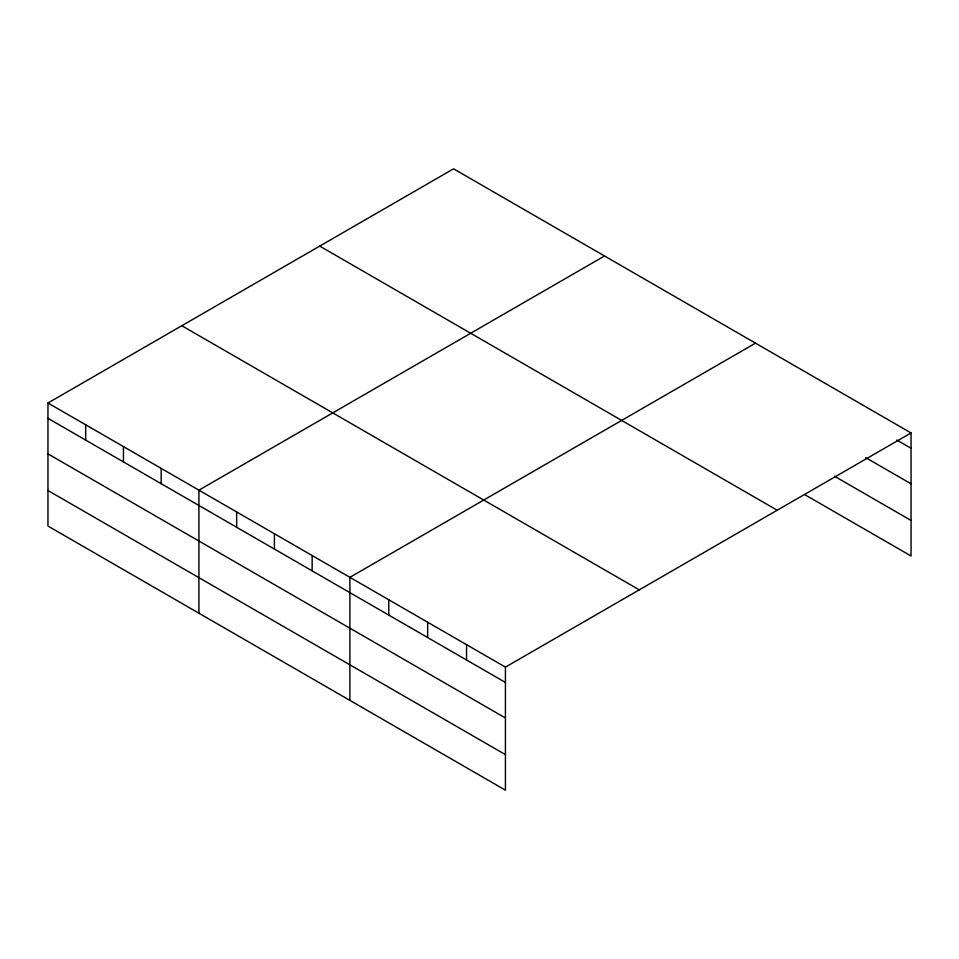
<?xml version="1.0" encoding="UTF-8"?>
<svg xmlns="http://www.w3.org/2000/svg" width="959" height="959" viewBox="0 0 959 959"><rect width="100%" height="100%" fill="white"/><g stroke="black" fill="none" stroke-linecap="round" stroke-linejoin="round"><path stroke-width="1.44" d="M505.429 717.991L505.429 667.128L47.95 403.008L47.95 526.047L505.429 790.18L505.429 717.991L47.95 453.871M804.757 494.628L911.05 555.992L911.05 432.953L453.571 168.82L47.95 403.008M604.542 255.981L198.921 490.169L198.921 613.209M755.512 343.142L349.891 577.33L349.891 700.37M505.429 667.128L911.05 432.953M896.797 440.025L911.05 448.261M865.677 457.623L911.05 483.816M834.57 476.287L911.05 520.437M319.719 246.103L777.198 510.224M181.802 325.724L639.281 589.857M47.95 418.316L505.429 682.448M47.95 490.505L505.429 754.625M466.542 644.676L466.542 659.996M427.654 622.235L427.654 637.543M388.767 599.783L388.767 615.091M312.143 555.537L312.143 570.857M274.406 533.743L274.406 549.063M236.657 511.962L236.657 527.27M161.172 468.376L161.172 483.696M123.435 446.594L123.435 461.902M85.687 424.801L85.687 440.109"/></g></svg>
